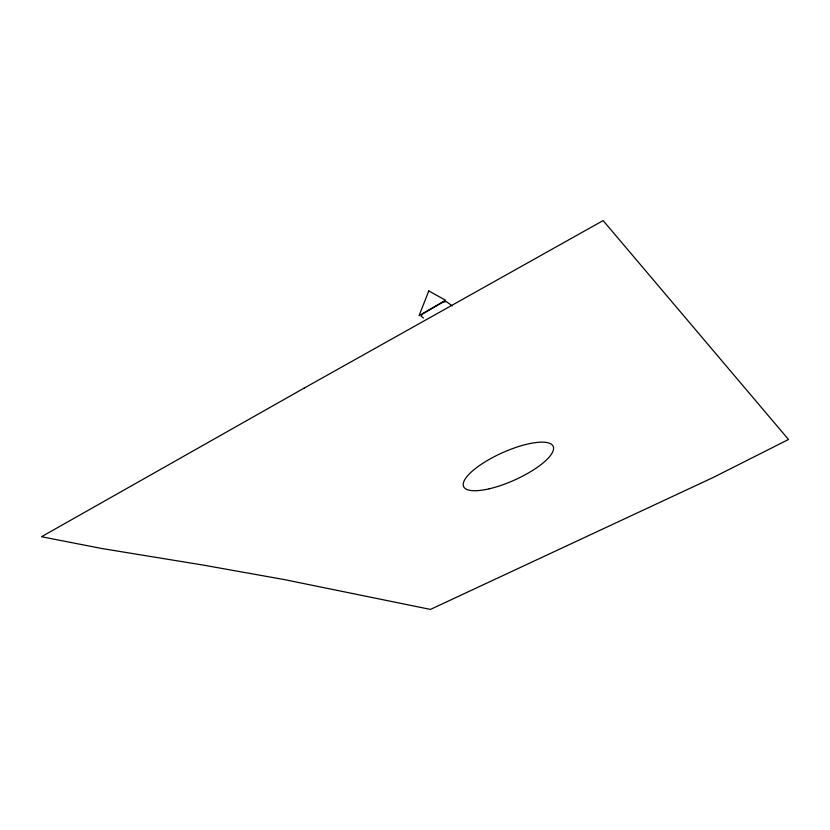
<?xml version="1.0" encoding="UTF-8"?>
<svg xmlns="http://www.w3.org/2000/svg" width="830" height="830" viewBox="0 0 830 830"><rect width="100%" height="100%" fill="white"/><g stroke="black" fill="none" stroke-linecap="round" stroke-linejoin="round"><path stroke-width="1.25" d="M452.36 305.948L446.364 301.612L442.722 302.255L422.47 314.041L421.152 316.282L423.497 318.025M428.778 290.936L419.077 315.659L445.575 300.221L428.778 290.936M304.164 388.108L41.5 536.73L101.82 548.516L203.153 565.074L283.933 579.516L430.438 609.417L713.167 477.499L788.5 439.485L603.13 220.583L304.164 388.108M489.202 488.808A49.084 14.94 -24.2 0 0 553.403 447.017A49.084 14.94 -24.2 0 0 482.541 463.472A49.084 14.94 -24.2 0 0 489.202 488.808"/></g></svg>
